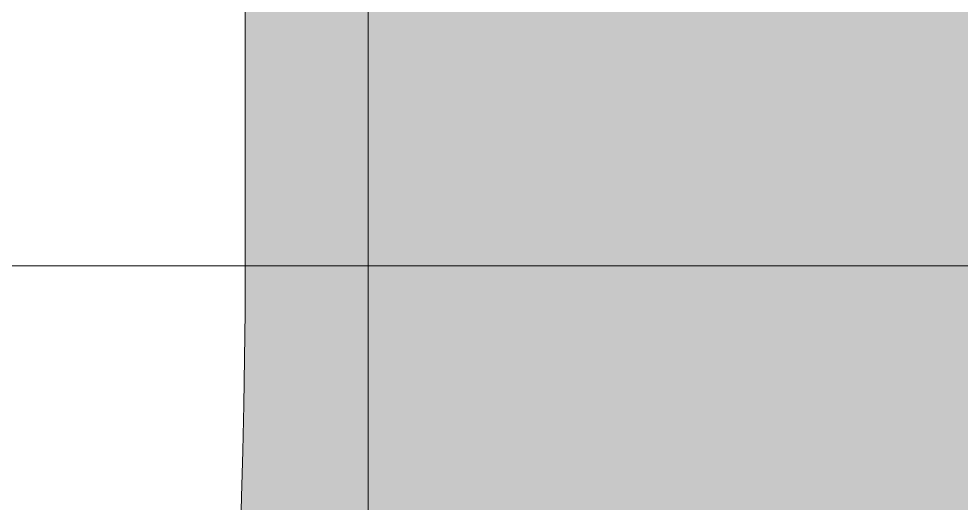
# Model space of a CAD drawing. Header units: millimetres. Extents: x 4739419 to 5837985, y 2291271 to 3446271.
# Drawn here: x 4898544 to 4900076, y 2464306 to 2465093 of the extents above; entities that cross this region are included whole.
import ezdxf

# ---------------------------------------------------------------- set-up
doc = ezdxf.new("R2010")
doc.units = ezdxf.units.MM
doc.layers.get('0').update_dxf_attribs({"color": 255})
doc.layers.add('XR-평면도$0$A-CNTL', color=9, linetype='Continuous', lineweight=15)
doc.layers.add('XR-평면도$0$A-ELEV-LIN3', color=9, linetype='Continuous', lineweight=18)
doc.layers.add('XR-평면도$0$A-ELEV-PATT', color=9, linetype='Continuous')

# ---------------------------------------------------------------- blocks, each defined once
blk = doc.blocks.new('XR-평면도$0$RAMP_내려감(기준층) (220802)')
at = {"layer": 'XR-평면도$0$A-ELEV-PATT'}
h = blk.add_hatch(dxfattribs=at)
h.set_pattern_fill('HEX', color=256, scale=100, angle=135)
h.set_pattern_definition([(135, (-1188188.16, -722710.9), (-388.8564, -388.8564), [317.5, -635]), (255, (-1188188.16, -722710.9), (531.18773, -142.33132), [317.5, -635]), (195, (-1188412.67, -722486.4), (142.33132, -531.18773), [317.5, -635])])
edge = h.paths.add_edge_path()
edge.add_arc((0, -15000), 12100, 540, 542.36827)
edge.add_line((-12089.7, -15500), (-19900, -15500))
edge.add_line((-19900, -15500), (-19900, 15000))
edge.add_arc((0, 15000), 19900, 0, 180, ccw=False)
edge.add_line((19900, 15000), (19900, -15500))
edge.add_line((19900, -15500), (12089.7, -15500))
edge.add_arc((0, -15000), 12100, 717.63173, 720)
edge.add_line((12100, -15000), (12100, 15000))
edge.add_arc((0, 15000), 12100, 360, 540)
edge.add_line((-12100, 15000), (-12100, -15000))
at = {"layer": 'XR-평면도$0$A-CNTL', "ltscale": 300}
blk.add_lwpolyline([(-20700, 15000), (-20700, -15000, 0.414214), (0, -35700, 0.414214), (20700, -15000), (20700, 15000, 0.414214), (0, 35700, 0.414214)], format="xyb", close=True, dxfattribs=at)
blk.add_lwpolyline([(-25700, -15000), (25700, -15000)], dxfattribs=at)
at = {"layer": 'XR-평면도$0$A-ELEV-LIN3'}
blk.add_lwpolyline([(-12100, 15000), (-12100, -15000, 0.414214), (0, -27100, 0.414214), (12100, -15000), (12100, 15000, 0.414214), (0, 27100, 0.414214)], format="xyb", close=True, dxfattribs=at)
blk = doc.blocks.new('XR-평면도$0$중심선(210216)')
at = {"layer": 'XR-평면도$0$A-CNTL', "ltscale": 300}
blk.add_lwpolyline([(33000, 206000), (33000, -10000)], dxfattribs=at)

msp = doc.modelspace()

# ---------------------------------------------------------------- block references
msp.add_blockref('XR-평면도$0$RAMP_내려감(기준층) (220802)', (4886811.8, 2479691.2))
at = {"layer": 'XR-평면도$0$A-CNTL'}
msp.add_blockref('XR-평면도$0$중심선(210216)', (4866111.8, 2336391.2), dxfattribs=at)

doc.saveas('drawing.dxf')
